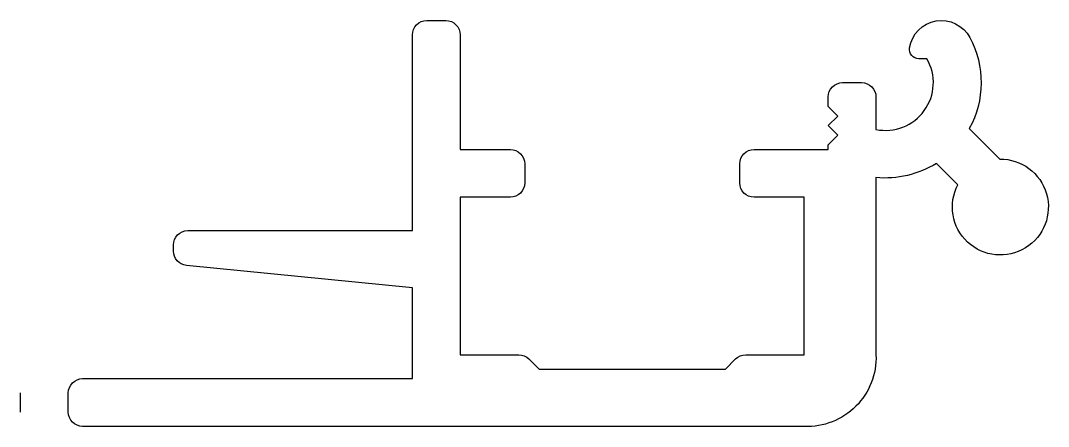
# Model space of a CAD drawing. Extents: x 456.3 to 477.8, y 402.2 to 410.7.
import ezdxf

# ---------------------------------------------------------------- set-up
doc = ezdxf.new("R2010")
doc.units = 0
doc.linetypes.add('HIDDEN', pattern=[9.525, 6.35, -3.175])
doc.layers.add('CK_LEVEL_1', color=7, linetype='CONTINUOUS')

msp = doc.modelspace()

# ---------------------------------------------------------------- linework, layer by layer
at = {"layer": 'CK_LEVEL_1', "color": 1, "linetype": 'HIDDEN'}
msp.add_line((456.263, 402.462), (456.263, 402.862), dxfattribs=at)
at = {"layer": 'CK_LEVEL_1', "color": 0, "linetype": 'CONTINUOUS'}
msp.add_lwpolyline([(475.23, 409.862), (475.063, 409.862, -0.461188), (474.866, 410.094, -0.719299), (476.127, 410.306, -0.253616), (476.116, 408.399), (476.753, 407.762, -3.635988), (475.877, 407.225), (475.431, 407.671, -0.159977), (474.163, 407.372), (474.163, 403.662, -0.439263), (472.663, 402.162), (457.563, 402.162, -0.412998), (457.263, 402.462), (457.263, 402.862, -0.414224), (457.563, 403.162), (464.463, 403.162), (464.463, 405.062), (459.734, 405.535, -0.383883), (459.463, 405.834), (459.463, 405.962, -0.414214), (459.763, 406.262), (464.463, 406.262), (464.463, 410.362, -0.414214), (464.763, 410.662), (465.163, 410.662, -0.414214), (465.463, 410.362), (465.463, 407.962), (466.513, 407.962, -0.414214), (466.813, 407.662), (466.813, 407.262, -0.414214), (466.513, 406.962), (465.463, 406.962), (465.463, 403.662), (466.689, 403.662, -0.203379), (466.901, 403.574), (467.113, 403.362), (471.013, 403.362), (471.226, 403.574, -0.205712), (471.438, 403.662), (472.663, 403.662), (472.663, 406.962), (471.613, 406.962, -0.415336), (471.313, 407.262), (471.313, 407.662, -0.414214), (471.613, 407.962), (473.163, 407.962), (473.163, 408.062), (473.363, 408.262), (473.163, 408.462), (473.363, 408.662), (473.163, 408.862), (473.163, 409.062, -0.414214), (473.463, 409.362), (473.863, 409.362, -0.414214), (474.163, 409.062), (474.163, 408.382, 0.646716)], format="xyb", close=True, dxfattribs=at)

doc.saveas('drawing.dxf')
